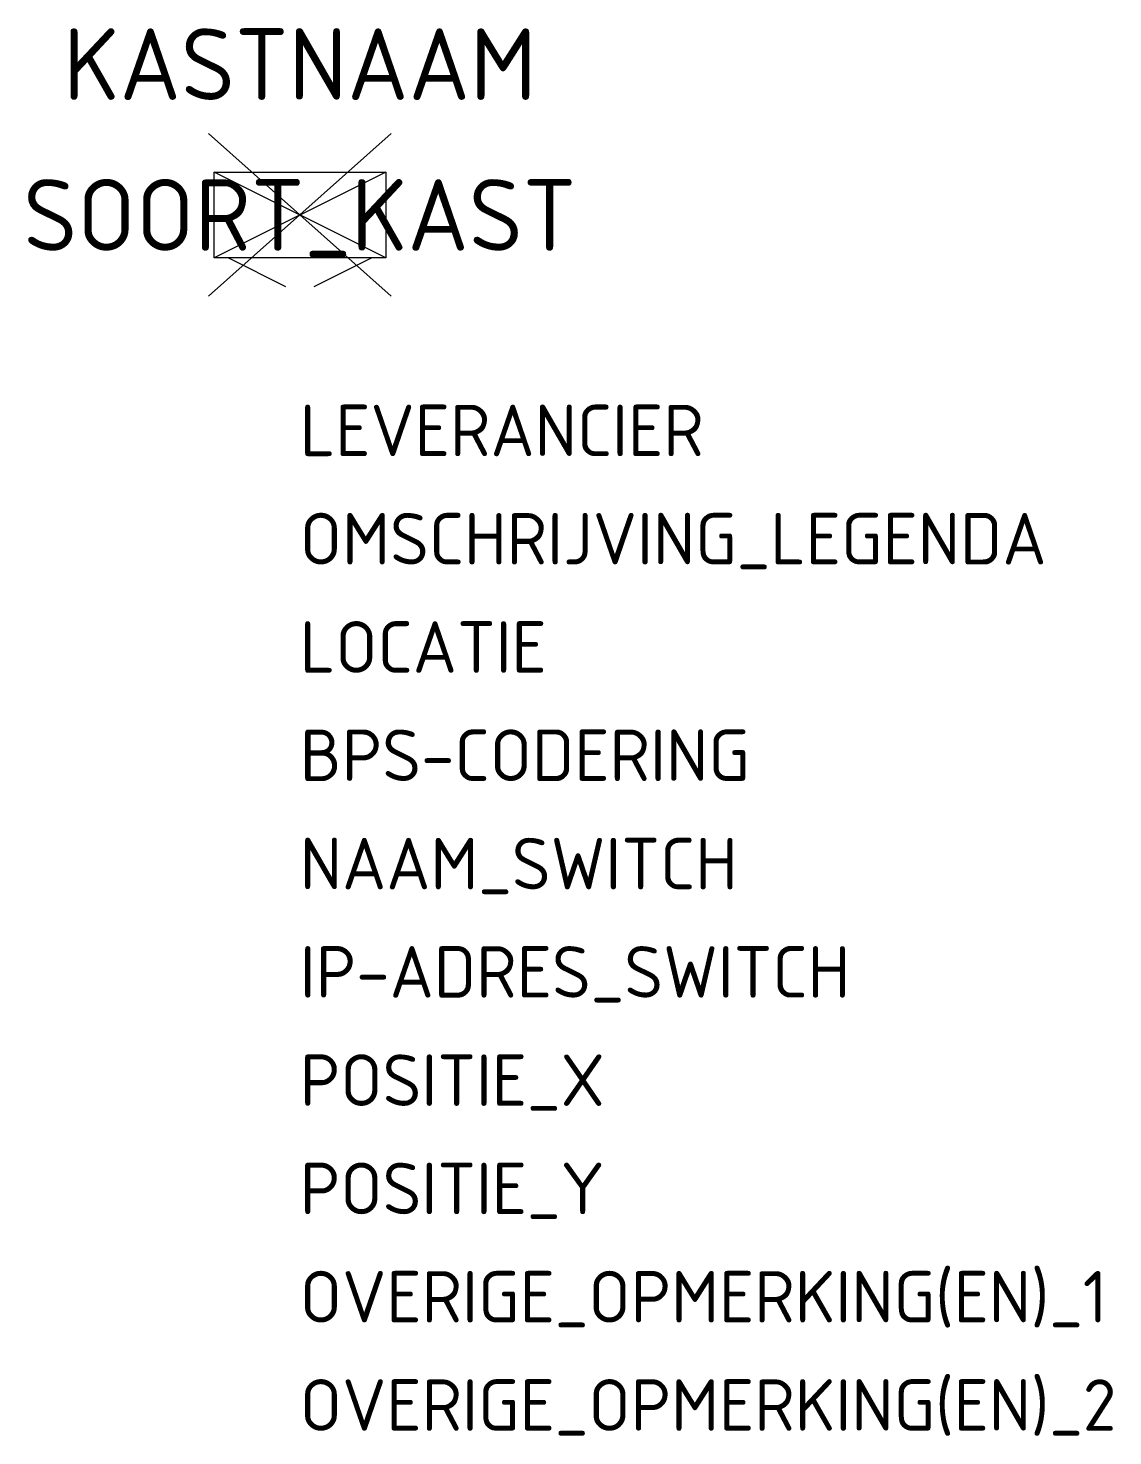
# Model space of a CAD drawing. Extents: x -9.5 to 28.4, y -42.7 to 6.5.
import ezdxf
from ezdxf.enums import TextEntityAlignment as Align

# ---------------------------------------------------------------- set-up
doc = ezdxf.new("R2010")
doc.units = 0
doc.styles.add('NLCS-ISO', font='NLCS-ISO.ttf')

msp = doc.modelspace()

# ---------------------------------------------------------------- linework, layer by layer
for p, q in [((-3.195, -2.841), (3.195, 2.841)), ((-3.195, 2.841), (3.195, -2.841)), ((3, 1.5), (-3, -1.5)), ((3, -1.5), (-3, 1.5)), ((-2.5, -1.5), (-0.5, -2.5)), ((0.5, -2.5), (2.5, -1.5))]:
    msp.add_line(p, q)
at = {"flags": 128}
msp.add_lwpolyline([(-3, -1.5), (-3, 1.5), (3, 1.5), (3, -1.5)], close=True, dxfattribs=at)

# ---------------------------------------------------------------- texts
at = {"style": 'NLCS-ISO'}
msp.add_attdef('KASTNAAM', text='VRI_AUTOMAAT', height=2.5, dxfattribs=at).set_placement((0, 5.269), align=Align.MIDDLE_CENTER)
at = {"style": 'NLCS-ISO', "flags": 1}
msp.add_attdef('SOORT_KAST', text='RTVRI1', height=2.5, dxfattribs=at).set_placement((0, 0), align=Align.MIDDLE_CENTER)
for tag, p, s in [('LEVERANCIER', (0, -8.431), ''), ('OMSCHRIJVING_LEGENDA', (0, -12.215), 'Voedingspunt'), ('LOCATIE', (0, -16), ''), ('BPS-CODERING', (0, -19.784), ''), ('NAAM_SWITCH', (0, -23.569), ''), ('IP-ADRES_SWITCH', (0, -27.353), ''), ('POSITIE_X', (0, -31.138), ''), ('POSITIE_Y', (0, -34.922), ''), ('OVERIGE_OPMERKING(EN)_1', (0, -38.707), ''), ('OVERIGE_OPMERKING(EN)_2', (0, -42.491), '')]:
    msp.add_attdef(tag, p, s, height=1.8, dxfattribs=at)

doc.saveas('drawing.dxf')
